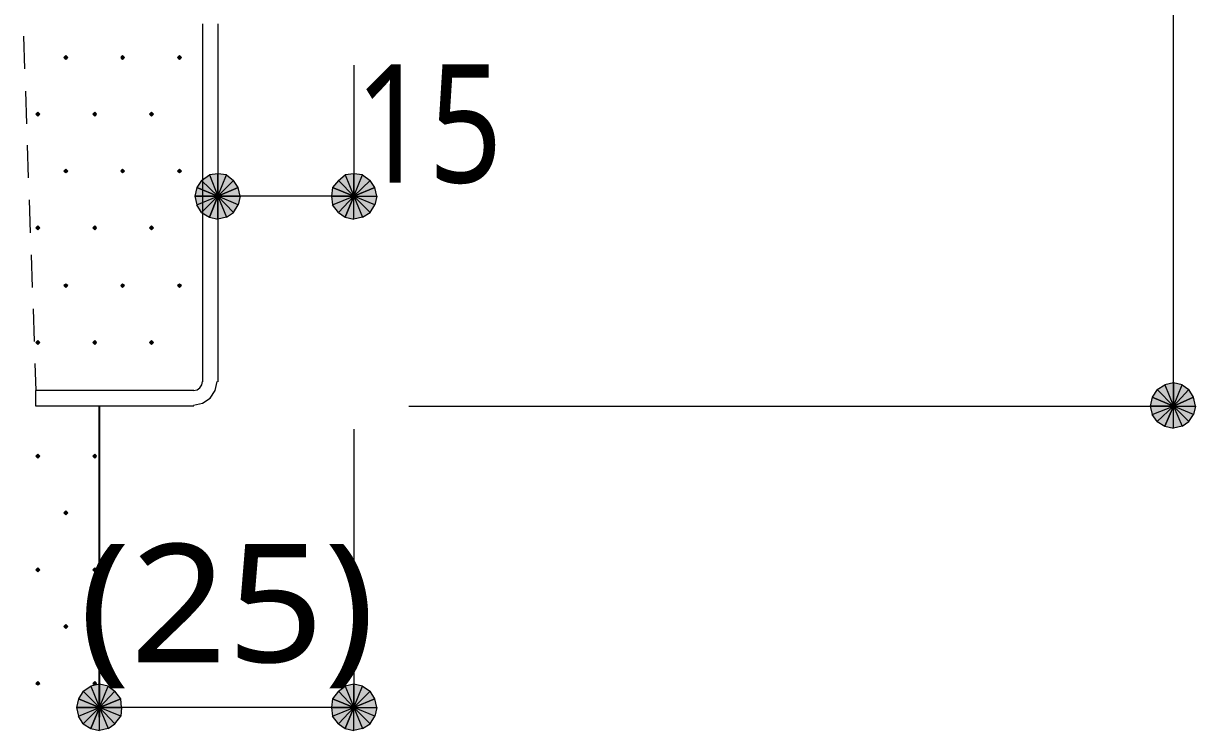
# Model space of a CAD drawing. Header units: millimetres. Extents: x 0 to 420, y 0 to 297.
# Drawn here: x 258.61 to 284.37, y 83.95 to 99.49 of the extents above; entities that cross this region are included whole.
import ezdxf
from ezdxf.enums import TextEntityAlignment as Align

# ---------------------------------------------------------------- set-up
doc = ezdxf.new("R2010")
doc.units = ezdxf.units.MM
doc.styles.add('kst32b', font='NotoSansJP-Variable.ttf')

msp = doc.modelspace()

# ---------------------------------------------------------------- hatches: boundary and pattern name
for points in [[(259.546, 98.785), (259.525, 98.764), (259.503, 98.743), (259.525, 98.721), (259.546, 98.7), (259.567, 98.721), (259.588, 98.743), (259.567, 98.764), (259.546, 98.785)], [(260.795, 98.785), (260.773, 98.764), (260.752, 98.743), (260.773, 98.721), (260.795, 98.7), (260.816, 98.721), (260.837, 98.743), (260.816, 98.764), (260.795, 98.785)], [(262.043, 98.785), (262.022, 98.764), (262.001, 98.743), (262.022, 98.721), (262.043, 98.7), (262.064, 98.721), (262.086, 98.743), (262.064, 98.764), (262.043, 98.785)], [(258.932, 97.536), (258.911, 97.515), (258.889, 97.494), (258.911, 97.472), (258.932, 97.451), (258.953, 97.472), (258.974, 97.494), (258.953, 97.515), (258.932, 97.536)], [(260.181, 97.536), (260.16, 97.515), (260.138, 97.494), (260.16, 97.472), (260.181, 97.451), (260.202, 97.472), (260.223, 97.494), (260.202, 97.515), (260.181, 97.536)], [(261.429, 97.536), (261.408, 97.515), (261.387, 97.494), (261.408, 97.472), (261.429, 97.451), (261.451, 97.472), (261.472, 97.494), (261.451, 97.515), (261.429, 97.536)], [(259.546, 96.287), (259.525, 96.266), (259.503, 96.245), (259.525, 96.224), (259.546, 96.202), (259.567, 96.224), (259.588, 96.245), (259.567, 96.266), (259.546, 96.287)], [(260.795, 96.287), (260.773, 96.266), (260.752, 96.245), (260.773, 96.224), (260.795, 96.202), (260.816, 96.224), (260.837, 96.245), (260.816, 96.266), (260.795, 96.287)], [(262.043, 96.287), (262.022, 96.266), (262.001, 96.245), (262.022, 96.224), (262.043, 96.202), (262.064, 96.224), (262.086, 96.245), (262.064, 96.266), (262.043, 96.287)], [(262.424, 95.885), (262.382, 95.695), (262.89, 95.695), (262.424, 95.885)], [(265.409, 95.885), (265.388, 95.695), (265.875, 95.695), (265.409, 95.885)], [(258.932, 95.038), (258.911, 95.017), (258.889, 94.996), (258.911, 94.975), (258.932, 94.954), (258.953, 94.975), (258.974, 94.996), (258.953, 95.017), (258.932, 95.038)], [(260.181, 95.038), (260.16, 95.017), (260.138, 94.996), (260.16, 94.975), (260.181, 94.954), (260.202, 94.975), (260.223, 94.996), (260.202, 95.017), (260.181, 95.038)], [(261.429, 95.038), (261.408, 95.017), (261.387, 94.996), (261.408, 94.975), (261.429, 94.954), (261.451, 94.975), (261.472, 94.996), (261.451, 95.017), (261.429, 95.038)], [(259.546, 93.768), (259.525, 93.747), (259.503, 93.726), (259.525, 93.705), (259.546, 93.684), (259.567, 93.705), (259.588, 93.726), (259.567, 93.747), (259.546, 93.768)], [(260.795, 93.768), (260.773, 93.747), (260.752, 93.726), (260.773, 93.705), (260.795, 93.684), (260.816, 93.705), (260.837, 93.726), (260.816, 93.747), (260.795, 93.768)], [(262.043, 93.768), (262.022, 93.747), (262.001, 93.726), (262.022, 93.705), (262.043, 93.684), (262.064, 93.705), (262.086, 93.726), (262.064, 93.747), (262.043, 93.768)], [(258.932, 92.52), (258.911, 92.498), (258.889, 92.477), (258.911, 92.456), (258.932, 92.435), (258.953, 92.456), (258.974, 92.477), (258.953, 92.498), (258.932, 92.52)], [(260.181, 92.52), (260.16, 92.498), (260.138, 92.477), (260.16, 92.456), (260.181, 92.435), (260.202, 92.456), (260.223, 92.477), (260.202, 92.498), (260.181, 92.52)], [(261.429, 92.52), (261.408, 92.498), (261.387, 92.477), (261.408, 92.456), (261.429, 92.435), (261.451, 92.456), (261.472, 92.477), (261.451, 92.498), (261.429, 92.52)], [(283.422, 91.271), (283.379, 91.08), (283.887, 91.08), (283.422, 91.271)], [(258.932, 90.022), (258.911, 90.001), (258.889, 89.979), (258.911, 89.958), (258.932, 89.937), (258.953, 89.958), (258.974, 89.979), (258.953, 90.001), (258.932, 90.022)], [(260.181, 90.022), (260.16, 90.001), (260.138, 89.979), (260.16, 89.958), (260.181, 89.937), (260.202, 89.958), (260.223, 89.979), (260.202, 90.001), (260.181, 90.022)], [(259.546, 88.773), (259.525, 88.752), (259.503, 88.731), (259.525, 88.709), (259.546, 88.688), (259.567, 88.709), (259.588, 88.731), (259.567, 88.752), (259.546, 88.773)], [(258.932, 87.524), (258.911, 87.503), (258.889, 87.482), (258.911, 87.461), (258.932, 87.439), (258.953, 87.461), (258.974, 87.482), (258.953, 87.503), (258.932, 87.524)], [(260.181, 87.524), (260.16, 87.503), (260.138, 87.482), (260.16, 87.461), (260.181, 87.439), (260.202, 87.461), (260.223, 87.482), (260.202, 87.503), (260.181, 87.524)], [(259.546, 86.275), (259.525, 86.254), (259.503, 86.233), (259.525, 86.212), (259.546, 86.191), (259.567, 86.212), (259.588, 86.233), (259.567, 86.254), (259.546, 86.275)], [(258.932, 85.027), (258.911, 85.005), (258.889, 84.984), (258.911, 84.963), (258.932, 84.942), (258.953, 84.963), (258.974, 84.984), (258.953, 85.005), (258.932, 85.027)], [(260.181, 85.027), (260.16, 85.005), (260.138, 84.984), (260.16, 84.963), (260.181, 84.942), (260.202, 84.963), (260.223, 84.984), (260.202, 85.005), (260.181, 85.027)], [(259.821, 84.646), (259.779, 84.455), (260.287, 84.455), (259.821, 84.646)], [(265.409, 84.646), (265.388, 84.455), (265.875, 84.455), (265.409, 84.646)]]:
    msp.add_hatch(color=7).paths.add_polyline_path(points)
h = msp.add_hatch(color=7)
h.paths.add_polyline_path([(262.89, 96.181), (262.7, 96.16), (262.89, 95.695), (262.89, 96.181)])
h.paths.add_polyline_path([(262.7, 96.16), (262.89, 95.695), (262.53, 96.033), (262.7, 96.16)])
h.paths.add_polyline_path([(262.89, 95.695), (262.53, 96.033), (262.424, 95.885), (262.89, 95.695)])
h = msp.add_hatch(color=7)
h.paths.add_polyline_path([(263.335, 95.885), (263.229, 96.033), (262.89, 95.695), (263.335, 95.885)])
h.paths.add_polyline_path([(263.229, 96.033), (262.89, 95.695), (263.08, 96.16), (263.229, 96.033)])
h.paths.add_polyline_path([(262.89, 95.695), (263.08, 96.16), (262.89, 96.181), (262.89, 95.695)])
h = msp.add_hatch(color=7)
h.paths.add_polyline_path([(265.875, 96.181), (265.684, 96.16), (265.875, 95.695), (265.875, 96.181)])
h.paths.add_polyline_path([(265.684, 96.16), (265.875, 95.695), (265.536, 96.033), (265.684, 96.16)])
h.paths.add_polyline_path([(265.875, 95.695), (265.536, 96.033), (265.409, 95.885), (265.875, 95.695)])
h = msp.add_hatch(color=7)
h.paths.add_polyline_path([(266.34, 95.885), (266.234, 96.033), (265.875, 95.695), (266.34, 95.885)])
h.paths.add_polyline_path([(266.234, 96.033), (265.875, 95.695), (266.065, 96.16), (266.234, 96.033)])
h.paths.add_polyline_path([(265.875, 95.695), (266.065, 96.16), (265.875, 96.181), (265.875, 95.695)])
h = msp.add_hatch(color=7)
h.paths.add_polyline_path([(263.229, 95.335), (263.335, 95.504), (262.89, 95.695), (263.229, 95.335)])
h.paths.add_polyline_path([(263.335, 95.504), (262.89, 95.695), (263.377, 95.695), (263.335, 95.504)])
h.paths.add_polyline_path([(262.89, 95.695), (263.377, 95.695), (263.335, 95.885), (262.89, 95.695)])
h = msp.add_hatch(color=7)
h.paths.add_polyline_path([(266.234, 95.335), (266.34, 95.504), (265.875, 95.695), (266.234, 95.335)])
h.paths.add_polyline_path([(266.34, 95.504), (265.875, 95.695), (266.382, 95.695), (266.34, 95.504)])
h.paths.add_polyline_path([(265.875, 95.695), (266.382, 95.695), (266.34, 95.885), (265.875, 95.695)])
h = msp.add_hatch(color=7)
h.paths.add_polyline_path([(262.382, 95.695), (262.424, 95.504), (262.89, 95.695), (262.382, 95.695)])
h.paths.add_polyline_path([(262.424, 95.504), (262.89, 95.695), (262.53, 95.335), (262.424, 95.504)])
h.paths.add_polyline_path([(262.89, 95.695), (262.53, 95.335), (262.7, 95.229), (262.89, 95.695)])
h = msp.add_hatch(color=7)
h.paths.add_polyline_path([(262.7, 95.229), (262.89, 95.187), (262.89, 95.695), (262.7, 95.229)])
h.paths.add_polyline_path([(262.89, 95.187), (262.89, 95.695), (263.08, 95.229), (262.89, 95.187)])
h.paths.add_polyline_path([(262.89, 95.695), (263.08, 95.229), (263.229, 95.335), (262.89, 95.695)])
h = msp.add_hatch(color=7)
h.paths.add_polyline_path([(265.388, 95.695), (265.409, 95.504), (265.875, 95.695), (265.388, 95.695)])
h.paths.add_polyline_path([(265.409, 95.504), (265.875, 95.695), (265.536, 95.335), (265.409, 95.504)])
h.paths.add_polyline_path([(265.875, 95.695), (265.536, 95.335), (265.684, 95.229), (265.875, 95.695)])
h = msp.add_hatch(color=7)
h.paths.add_polyline_path([(265.684, 95.229), (265.875, 95.187), (265.875, 95.695), (265.684, 95.229)])
h.paths.add_polyline_path([(265.875, 95.187), (265.875, 95.695), (266.065, 95.229), (265.875, 95.187)])
h.paths.add_polyline_path([(265.875, 95.695), (266.065, 95.229), (266.234, 95.335), (265.875, 95.695)])
h = msp.add_hatch(color=7)
h.paths.add_polyline_path([(283.887, 91.588), (283.697, 91.546), (283.887, 91.08), (283.887, 91.588)])
h.paths.add_polyline_path([(283.697, 91.546), (283.887, 91.08), (283.528, 91.44), (283.697, 91.546)])
h.paths.add_polyline_path([(283.887, 91.08), (283.528, 91.44), (283.422, 91.271), (283.887, 91.08)])
h = msp.add_hatch(color=7)
h.paths.add_polyline_path([(284.332, 91.271), (284.226, 91.44), (283.887, 91.08), (284.332, 91.271)])
h.paths.add_polyline_path([(284.226, 91.44), (283.887, 91.08), (284.078, 91.546), (284.226, 91.44)])
h.paths.add_polyline_path([(283.887, 91.08), (284.078, 91.546), (283.887, 91.588), (283.887, 91.08)])
h = msp.add_hatch(color=7)
h.paths.add_polyline_path([(284.226, 90.741), (284.332, 90.89), (283.887, 91.08), (284.226, 90.741)])
h.paths.add_polyline_path([(284.332, 90.89), (283.887, 91.08), (284.374, 91.08), (284.332, 90.89)])
h.paths.add_polyline_path([(283.887, 91.08), (284.374, 91.08), (284.332, 91.271), (283.887, 91.08)])
h = msp.add_hatch(color=7)
h.paths.add_polyline_path([(283.379, 91.08), (283.422, 90.89), (283.887, 91.08), (283.379, 91.08)])
h.paths.add_polyline_path([(283.422, 90.89), (283.887, 91.08), (283.528, 90.741), (283.422, 90.89)])
h.paths.add_polyline_path([(283.887, 91.08), (283.528, 90.741), (283.697, 90.636), (283.887, 91.08)])
h = msp.add_hatch(color=7)
h.paths.add_polyline_path([(283.697, 90.636), (283.887, 90.593), (283.887, 91.08), (283.697, 90.636)])
h.paths.add_polyline_path([(283.887, 90.593), (283.887, 91.08), (284.078, 90.636), (283.887, 90.593)])
h.paths.add_polyline_path([(283.887, 91.08), (284.078, 90.636), (284.226, 90.741), (283.887, 91.08)])
h = msp.add_hatch(color=7)
h.paths.add_polyline_path([(260.287, 84.963), (260.096, 84.921), (260.287, 84.455), (260.287, 84.963)])
h.paths.add_polyline_path([(260.096, 84.921), (260.287, 84.455), (259.927, 84.815), (260.096, 84.921)])
h.paths.add_polyline_path([(260.287, 84.455), (259.927, 84.815), (259.821, 84.646), (260.287, 84.455)])
h = msp.add_hatch(color=7)
h.paths.add_polyline_path([(260.752, 84.646), (260.625, 84.815), (260.287, 84.455), (260.752, 84.646)])
h.paths.add_polyline_path([(260.625, 84.815), (260.287, 84.455), (260.477, 84.921), (260.625, 84.815)])
h.paths.add_polyline_path([(260.287, 84.455), (260.477, 84.921), (260.287, 84.963), (260.287, 84.455)])
h = msp.add_hatch(color=7)
h.paths.add_polyline_path([(265.875, 84.963), (265.684, 84.921), (265.875, 84.455), (265.875, 84.963)])
h.paths.add_polyline_path([(265.684, 84.921), (265.875, 84.455), (265.536, 84.815), (265.684, 84.921)])
h.paths.add_polyline_path([(265.875, 84.455), (265.536, 84.815), (265.409, 84.646), (265.875, 84.455)])
h = msp.add_hatch(color=7)
h.paths.add_polyline_path([(266.34, 84.646), (266.234, 84.815), (265.875, 84.455), (266.34, 84.646)])
h.paths.add_polyline_path([(266.234, 84.815), (265.875, 84.455), (266.065, 84.921), (266.234, 84.815)])
h.paths.add_polyline_path([(265.875, 84.455), (266.065, 84.921), (265.875, 84.963), (265.875, 84.455)])
h = msp.add_hatch(color=7)
h.paths.add_polyline_path([(260.625, 84.095), (260.752, 84.264), (260.287, 84.455), (260.625, 84.095)])
h.paths.add_polyline_path([(260.752, 84.264), (260.287, 84.455), (260.773, 84.455), (260.752, 84.264)])
h.paths.add_polyline_path([(260.287, 84.455), (260.773, 84.455), (260.752, 84.646), (260.287, 84.455)])
h = msp.add_hatch(color=7)
h.paths.add_polyline_path([(266.234, 84.095), (266.34, 84.264), (265.875, 84.455), (266.234, 84.095)])
h.paths.add_polyline_path([(266.34, 84.264), (265.875, 84.455), (266.382, 84.455), (266.34, 84.264)])
h.paths.add_polyline_path([(265.875, 84.455), (266.382, 84.455), (266.34, 84.646), (265.875, 84.455)])
h = msp.add_hatch(color=7)
h.paths.add_polyline_path([(259.779, 84.455), (259.821, 84.264), (260.287, 84.455), (259.779, 84.455)])
h.paths.add_polyline_path([(259.821, 84.264), (260.287, 84.455), (259.927, 84.095), (259.821, 84.264)])
h.paths.add_polyline_path([(260.287, 84.455), (259.927, 84.095), (260.096, 83.989), (260.287, 84.455)])
h = msp.add_hatch(color=7)
h.paths.add_polyline_path([(260.096, 83.989), (260.287, 83.947), (260.287, 84.455), (260.096, 83.989)])
h.paths.add_polyline_path([(260.287, 83.947), (260.287, 84.455), (260.477, 83.989), (260.287, 83.947)])
h.paths.add_polyline_path([(260.287, 84.455), (260.477, 83.989), (260.625, 84.095), (260.287, 84.455)])
h = msp.add_hatch(color=7)
h.paths.add_polyline_path([(265.388, 84.455), (265.409, 84.264), (265.875, 84.455), (265.388, 84.455)])
h.paths.add_polyline_path([(265.409, 84.264), (265.875, 84.455), (265.536, 84.095), (265.409, 84.264)])
h.paths.add_polyline_path([(265.875, 84.455), (265.536, 84.095), (265.684, 83.989), (265.875, 84.455)])
h = msp.add_hatch(color=7)
h.paths.add_polyline_path([(265.684, 83.989), (265.875, 83.947), (265.875, 84.455), (265.684, 83.989)])
h.paths.add_polyline_path([(265.875, 83.947), (265.875, 84.455), (266.065, 83.989), (265.875, 83.947)])
h.paths.add_polyline_path([(265.875, 84.455), (266.065, 83.989), (266.234, 84.095), (265.875, 84.455)])

# ---------------------------------------------------------------- linework, layer by layer
at = {"lineweight": 13}
for points in [[(283.887, 91.08), (283.887, 115.083)], [(262.551, 99.483), (262.551, 91.609)], [(262.89, 99.483), (262.89, 91.609)], [(258.614, 99.208), (258.636, 98.488)], [(265.875, 98.573), (265.875, 95.695)], [(258.657, 98.002), (258.678, 97.282)], [(258.699, 96.816), (258.72, 96.097)], [(258.741, 95.61), (258.762, 94.89)], [(265.875, 95.695), (262.89, 95.695)], [(258.784, 94.403), (258.805, 93.684)], [(258.826, 93.218), (258.847, 92.498)], [(258.868, 92.012), (258.889, 91.419)], [(262.35, 91.419), (262.429, 91.435), (262.492, 91.478), (262.536, 91.542), (262.551, 91.62)], [(262.35, 91.101), (262.552, 91.142), (262.717, 91.253), (262.828, 91.418), (262.869, 91.62)], [(262.361, 91.419), (258.889, 91.419)], [(262.361, 91.08), (258.889, 91.08), (258.889, 91.419)], [(267.081, 91.08), (283.887, 91.08)], [(265.875, 90.572), (265.875, 84.455)], [(265.875, 84.455), (260.287, 84.455)]]:
    msp.add_lwpolyline(points, dxfattribs=at)
at = {"lineweight": 0}
for points in [[(259.546, 98.785), (259.525, 98.764), (259.503, 98.743), (259.525, 98.721), (259.546, 98.7), (259.567, 98.721), (259.588, 98.743), (259.567, 98.764)], [(260.795, 98.785), (260.773, 98.764), (260.752, 98.743), (260.773, 98.721), (260.795, 98.7), (260.816, 98.721), (260.837, 98.743), (260.816, 98.764)], [(262.043, 98.785), (262.022, 98.764), (262.001, 98.743), (262.022, 98.721), (262.043, 98.7), (262.064, 98.721), (262.086, 98.743), (262.064, 98.764)], [(258.932, 97.536), (258.911, 97.515), (258.889, 97.494), (258.911, 97.472), (258.932, 97.451), (258.953, 97.472), (258.974, 97.494), (258.953, 97.515)], [(260.181, 97.536), (260.16, 97.515), (260.138, 97.494), (260.16, 97.472), (260.181, 97.451), (260.202, 97.472), (260.223, 97.494), (260.202, 97.515)], [(261.429, 97.536), (261.408, 97.515), (261.387, 97.494), (261.408, 97.472), (261.429, 97.451), (261.451, 97.472), (261.472, 97.494), (261.451, 97.515)], [(259.546, 96.287), (259.525, 96.266), (259.503, 96.245), (259.525, 96.224), (259.546, 96.202), (259.567, 96.224), (259.588, 96.245), (259.567, 96.266)], [(260.795, 96.287), (260.773, 96.266), (260.752, 96.245), (260.773, 96.224), (260.795, 96.202), (260.816, 96.224), (260.837, 96.245), (260.816, 96.266)], [(262.043, 96.287), (262.022, 96.266), (262.001, 96.245), (262.022, 96.224), (262.043, 96.202), (262.064, 96.224), (262.086, 96.245), (262.064, 96.266)], [(262.7, 96.16), (262.89, 95.695), (262.53, 96.033)], [(262.89, 96.181), (262.7, 96.16), (262.89, 95.695)], [(262.89, 95.695), (263.08, 96.16), (262.89, 96.181)], [(263.229, 96.033), (262.89, 95.695), (263.08, 96.16)], [(265.684, 96.16), (265.875, 95.695), (265.536, 96.033)], [(265.875, 96.181), (265.684, 96.16), (265.875, 95.695)], [(265.875, 95.695), (266.065, 96.16), (265.875, 96.181)], [(266.234, 96.033), (265.875, 95.695), (266.065, 96.16)], [(262.424, 95.885), (262.382, 95.695), (262.89, 95.695)], [(262.89, 95.695), (262.53, 96.033), (262.424, 95.885)], [(263.335, 95.885), (263.229, 96.033), (262.89, 95.695)], [(262.89, 95.695), (263.377, 95.695), (263.335, 95.885)], [(265.409, 95.885), (265.388, 95.695), (265.875, 95.695)], [(265.875, 95.695), (265.536, 96.033), (265.409, 95.885)], [(266.34, 95.885), (266.234, 96.033), (265.875, 95.695)], [(265.875, 95.695), (266.382, 95.695), (266.34, 95.885)], [(262.382, 95.695), (262.424, 95.504), (262.89, 95.695)], [(262.424, 95.504), (262.89, 95.695), (262.53, 95.335)], [(262.89, 95.695), (262.53, 95.335), (262.7, 95.229)], [(262.7, 95.229), (262.89, 95.187), (262.89, 95.695)], [(262.89, 95.187), (262.89, 95.695), (263.08, 95.229)], [(262.89, 95.695), (263.08, 95.229), (263.229, 95.335)], [(263.229, 95.335), (263.335, 95.504), (262.89, 95.695)], [(263.335, 95.504), (262.89, 95.695), (263.377, 95.695)], [(265.388, 95.695), (265.409, 95.504), (265.875, 95.695)], [(265.409, 95.504), (265.875, 95.695), (265.536, 95.335)], [(265.875, 95.695), (265.536, 95.335), (265.684, 95.229)], [(265.684, 95.229), (265.875, 95.187), (265.875, 95.695)], [(265.875, 95.187), (265.875, 95.695), (266.065, 95.229)], [(265.875, 95.695), (266.065, 95.229), (266.234, 95.335)], [(266.234, 95.335), (266.34, 95.504), (265.875, 95.695)], [(266.34, 95.504), (265.875, 95.695), (266.382, 95.695)], [(258.932, 95.038), (258.911, 95.017), (258.889, 94.996), (258.911, 94.975), (258.932, 94.954), (258.953, 94.975), (258.974, 94.996), (258.953, 95.017)], [(260.181, 95.038), (260.16, 95.017), (260.138, 94.996), (260.16, 94.975), (260.181, 94.954), (260.202, 94.975), (260.223, 94.996), (260.202, 95.017)], [(261.429, 95.038), (261.408, 95.017), (261.387, 94.996), (261.408, 94.975), (261.429, 94.954), (261.451, 94.975), (261.472, 94.996), (261.451, 95.017)], [(259.546, 93.768), (259.525, 93.747), (259.503, 93.726), (259.525, 93.705), (259.546, 93.684), (259.567, 93.705), (259.588, 93.726), (259.567, 93.747)], [(260.795, 93.768), (260.773, 93.747), (260.752, 93.726), (260.773, 93.705), (260.795, 93.684), (260.816, 93.705), (260.837, 93.726), (260.816, 93.747)], [(262.043, 93.768), (262.022, 93.747), (262.001, 93.726), (262.022, 93.705), (262.043, 93.684), (262.064, 93.705), (262.086, 93.726), (262.064, 93.747)], [(258.932, 92.52), (258.911, 92.498), (258.889, 92.477), (258.911, 92.456), (258.932, 92.435), (258.953, 92.456), (258.974, 92.477), (258.953, 92.498)], [(260.181, 92.52), (260.16, 92.498), (260.138, 92.477), (260.16, 92.456), (260.181, 92.435), (260.202, 92.456), (260.223, 92.477), (260.202, 92.498)], [(261.429, 92.52), (261.408, 92.498), (261.387, 92.477), (261.408, 92.456), (261.429, 92.435), (261.451, 92.456), (261.472, 92.477), (261.451, 92.498)], [(283.697, 91.546), (283.887, 91.08), (283.528, 91.44)], [(283.887, 91.588), (283.697, 91.546), (283.887, 91.08)], [(283.887, 91.08), (284.078, 91.546), (283.887, 91.588)], [(284.226, 91.44), (283.887, 91.08), (284.078, 91.546)], [(283.422, 91.271), (283.379, 91.08), (283.887, 91.08)], [(283.887, 91.08), (283.528, 91.44), (283.422, 91.271)], [(284.332, 91.271), (284.226, 91.44), (283.887, 91.08)], [(283.887, 91.08), (284.374, 91.08), (284.332, 91.271)], [(283.379, 91.08), (283.422, 90.89), (283.887, 91.08)], [(283.422, 90.89), (283.887, 91.08), (283.528, 90.741)], [(283.887, 91.08), (283.528, 90.741), (283.697, 90.636)], [(283.697, 90.636), (283.887, 90.593), (283.887, 91.08)], [(283.887, 90.593), (283.887, 91.08), (284.078, 90.636)], [(283.887, 91.08), (284.078, 90.636), (284.226, 90.741)], [(284.226, 90.741), (284.332, 90.89), (283.887, 91.08)], [(284.332, 90.89), (283.887, 91.08), (284.374, 91.08)], [(258.932, 90.022), (258.911, 90.001), (258.889, 89.979), (258.911, 89.958), (258.932, 89.937), (258.953, 89.958), (258.974, 89.979), (258.953, 90.001)], [(260.181, 90.022), (260.16, 90.001), (260.138, 89.979), (260.16, 89.958), (260.181, 89.937), (260.202, 89.958), (260.223, 89.979), (260.202, 90.001)], [(259.546, 88.773), (259.525, 88.752), (259.503, 88.731), (259.525, 88.709), (259.546, 88.688), (259.567, 88.709), (259.588, 88.731), (259.567, 88.752)], [(258.932, 87.524), (258.911, 87.503), (258.889, 87.482), (258.911, 87.461), (258.932, 87.439), (258.953, 87.461), (258.974, 87.482), (258.953, 87.503)], [(260.181, 87.524), (260.16, 87.503), (260.138, 87.482), (260.16, 87.461), (260.181, 87.439), (260.202, 87.461), (260.223, 87.482), (260.202, 87.503)], [(259.546, 86.275), (259.525, 86.254), (259.503, 86.233), (259.525, 86.212), (259.546, 86.191), (259.567, 86.212), (259.588, 86.233), (259.567, 86.254)], [(258.932, 85.027), (258.911, 85.005), (258.889, 84.984), (258.911, 84.963), (258.932, 84.942), (258.953, 84.963), (258.974, 84.984), (258.953, 85.005)], [(260.181, 85.027), (260.16, 85.005), (260.138, 84.984), (260.16, 84.963), (260.181, 84.942), (260.202, 84.963), (260.223, 84.984), (260.202, 85.005)], [(260.287, 84.455), (259.927, 84.815), (259.821, 84.646)], [(260.096, 84.921), (260.287, 84.455), (259.927, 84.815)], [(260.287, 84.963), (260.096, 84.921), (260.287, 84.455)], [(260.287, 84.455), (260.477, 84.921), (260.287, 84.963)], [(260.625, 84.815), (260.287, 84.455), (260.477, 84.921)], [(260.752, 84.646), (260.625, 84.815), (260.287, 84.455)], [(265.875, 84.455), (265.536, 84.815), (265.409, 84.646)], [(265.684, 84.921), (265.875, 84.455), (265.536, 84.815)], [(265.875, 84.963), (265.684, 84.921), (265.875, 84.455)], [(265.875, 84.455), (266.065, 84.921), (265.875, 84.963)], [(266.234, 84.815), (265.875, 84.455), (266.065, 84.921)], [(266.34, 84.646), (266.234, 84.815), (265.875, 84.455)], [(259.821, 84.646), (259.779, 84.455), (260.287, 84.455)], [(260.287, 84.455), (260.773, 84.455), (260.752, 84.646)], [(265.409, 84.646), (265.388, 84.455), (265.875, 84.455)], [(265.875, 84.455), (266.382, 84.455), (266.34, 84.646)], [(259.779, 84.455), (259.821, 84.264), (260.287, 84.455)], [(259.821, 84.264), (260.287, 84.455), (259.927, 84.095)], [(260.287, 84.455), (259.927, 84.095), (260.096, 83.989)], [(260.096, 83.989), (260.287, 83.947), (260.287, 84.455)], [(260.287, 83.947), (260.287, 84.455), (260.477, 83.989)], [(260.287, 84.455), (260.477, 83.989), (260.625, 84.095)], [(260.625, 84.095), (260.752, 84.264), (260.287, 84.455)], [(260.752, 84.264), (260.287, 84.455), (260.773, 84.455)], [(265.388, 84.455), (265.409, 84.264), (265.875, 84.455)], [(265.409, 84.264), (265.875, 84.455), (265.536, 84.095)], [(265.875, 84.455), (265.536, 84.095), (265.684, 83.989)], [(265.684, 83.989), (265.875, 83.947), (265.875, 84.455)], [(265.875, 83.947), (265.875, 84.455), (266.065, 83.989)], [(265.875, 84.455), (266.065, 83.989), (266.234, 84.095)], [(266.234, 84.095), (266.34, 84.264), (265.875, 84.455)], [(266.34, 84.264), (265.875, 84.455), (266.382, 84.455)]]:
    msp.add_lwpolyline(points, close=True, dxfattribs=at)
at = {"lineweight": 25}
msp.add_lwpolyline([(260.287, 84.243), (260.287, 91.08)], dxfattribs=at)

# ---------------------------------------------------------------- texts
at = {"style": 'kst32b'}
for s, p, p2 in [('15', (265.896, 95.991), (269.144, 95.991)), ('(25)', (259.842, 85.45), (266.339, 85.45))]:
    msp.add_text(s, height=2.5989, dxfattribs=at).set_placement(p, p2, align=Align.FIT)

doc.saveas('drawing.dxf')
